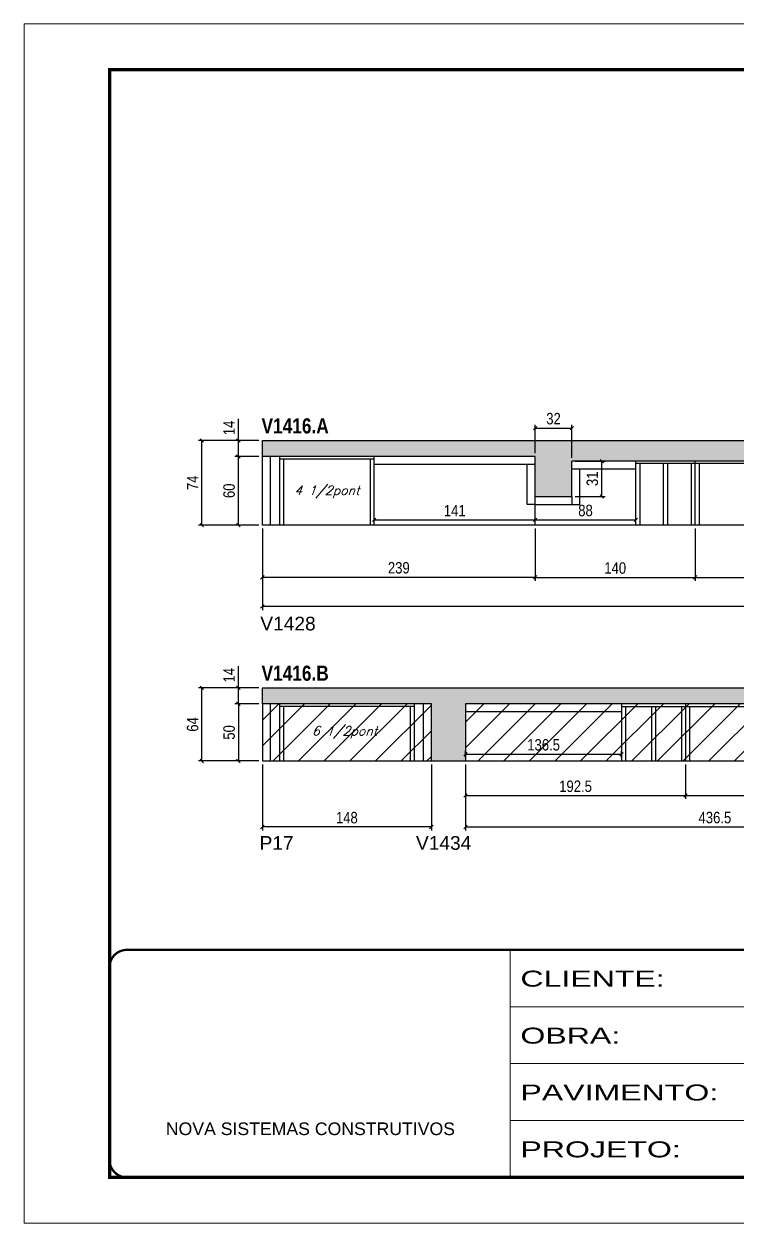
# Model space of a CAD drawing. Extents: x 3309 to 9563, y -2522 to 14608.
# Drawn here: x 3309 to 3934, y 7815 to 8865 of the extents above; entities that cross this region are included whole.
import ezdxf

# ---------------------------------------------------------------- set-up
doc = ezdxf.new("R2010")
doc.units = 0
doc.linetypes.add('CONTINUO', pattern=[0])
doc.linetypes.add('DASHED', pattern=[0.75, 0.5, -0.25])
for name, color, linetype in [('5', 5, 'Continuous'), ('COTA', 241, 'Continuous'), ('NOMENCLATURA', 7, 'Continuous'), ('Painéis', 200, 'Continuous'), ('SARR_2.2x7', 40, 'Continuous'), ('SARR_3.5x7', 81, 'Continuous'), ('texto', 7, 'Continuous')]:
    doc.layers.add(name, color=color, linetype=linetype)
for name, color, linetype, lineweight in [('Folhas', 255, 'Continuous', 9), ('Hachura', 251, 'Continuous', 9), ('SARRAFO DE PRESSAO', 251, 'DASHED', 9)]:
    doc.layers.add(name, color=color, linetype=linetype, lineweight=lineweight)
doc.styles.add('ARIAL', font='arial.ttf')
doc.styles.add('COTA TECNICA', font='techl___.ttf', dxfattribs={"height": 10})
doc.styles.add('Romans', font='romans.shx')
doc.styles.get("Standard").update_dxf_attribs({"font": 'arial.ttf'})
doc.styles.add('TECNICA', font='techb___.ttf', dxfattribs={"height": 10})
doc.styles.add('Tecnologia', font='')
doc.styles.get('Tecnologia').set_extended_font_data('Forgotten Futurist')
doc.dimstyles.new('PAINEL', dxfattribs={"dimtxt": 10, "dimasz": 3, "dimexe": 3, "dimexo": 3, "dimgap": 3, "dimtad": 1, "dimdec": 1, "dimzin": 12, "dimdsep": 46, "dimtxsty": 'COTA TECNICA', "dimblk1": 'OBLIQUE', "dimblk2": 'OBLIQUE', "dimsah": 1, "dimcen": 0.9, "dimclrd": 4, "dimclre": 4, "dimclrt": 240, "dimadec": 1, "dimazin": 3, "dimtfac": 1, "dimtdec": 1, "dimtmove": 0, "dimatfit": 3, "dimfxl": 1, "dimtolj": 1, "dimtzin": 12, "dimarcsym": 0})

# ---------------------------------------------------------------- blocks, each defined once
blk = doc.blocks.new('9999999999')
at = {"color": 30, "linetype": 'CONTINUO'}
for p, q in [((98564.6, 34230.2), (98564.6, 34429.4)), ((98564.6, 34379.6), (99584, 34379.6)), ((98564.6, 34329.8), (99488, 34329.8)), ((98564.6, 34280), (99488, 34280))]:
    blk.add_line(p, q, dxfattribs=at)
at = {"color": 30, "linetype": 'CONTINUO', "const_width": 2}
blk.add_lwpolyline([(99584, 34230.2), (99584, 34414.4, 0.414214), (99569, 34429.4), (98229, 34429.4, 0.414214), (98214, 34414.4), (98214, 34245.2, 0.414214), (98229, 34230.2), (99584, 34230.2)], format="xyb", dxfattribs=at)
at = {"layer": 'Folhas'}
blk.add_lwpolyline([(98139, 34190.2), (99624, 34190.2), (99624, 35240.2), (98139, 35240.2)], close=True, dxfattribs=at)
at = {"layer": 'Folhas', "color": 30, "const_width": 3}
blk.add_lwpolyline([(98214, 34230.2), (99584, 34230.2), (99584, 35200.2), (98214, 35200.2)], close=True, dxfattribs=at)
at = {"color": 7, "linetype": 'Continuous', "ltscale": 5, "style": 'ARIAL'}
blk.add_text('NOVA SISTEMAS CONSTRUTIVOS', height=11.059, dxfattribs=at).set_placement((98263.2, 34267.2))
at = {"layer": 'Folhas', "color": 7, "style": 'Tecnologia', "width": 1.5}
for s, p in [('CLIENTE:', (98573.7, 34397.2)), ('OBRA:', (98573.7, 34347.3)), ('PAVIMENTO:', (98573.7, 34297.5)), ('PROJETO:', (98573.7, 34247.7))]:
    blk.add_text(s, height=14, dxfattribs=at).set_placement(p)
blk = doc.blocks.new('_Oblique')
at = {"color": 0, "linetype": 'ByBlock', "lineweight": -2}
blk.add_line((-0.5, -0.5), (0.5, 0.5), dxfattribs=at)
blk = doc.blocks.new('*D2123')
at = {"layer": 'COTA', "color": 4, "linetype": 'ByBlock', "lineweight": -2, "transparency": 16777216}
for p, q in [((3518.1, 8423.2), (3518.1, 8377.4)), ((3757.1, 8423.2), (3757.1, 8377.4)), ((3757.1, 8380.4), (3518.1, 8380.4))]:
    blk.add_line(p, q, dxfattribs=at)
at = {"layer": 'Defpoints', "color": 0, "linetype": 'ByBlock', "transparency": 16777216}
for p in [(3518.1, 8426.2), (3757.1, 8426.2), (3518.1, 8380.4)]:
    blk.add_point(p, dxfattribs=at)
at = {"layer": 'COTA', "color": 4, "linetype": 'ByBlock', "lineweight": -2, "transparency": 16777216, "xscale": 3, "yscale": 3, "zscale": 3, "rotation": 180}
blk.add_blockref('_Oblique', (3518.1, 8380.4), dxfattribs=at)
at = {"layer": 'COTA', "color": 4, "linetype": 'ByBlock', "lineweight": -2, "transparency": 16777216, "xscale": 3, "yscale": 3, "zscale": 3}
blk.add_blockref('_Oblique', (3757.1, 8380.4), dxfattribs=at)
at = {"layer": 'COTA', "color": 240, "linetype": 'ByBlock', "transparency": 16777216, "insert": (3637.6, 8388.7), "char_height": 10, "attachment_point": 5, "style": 'COTA TECNICA'}
blk.add_mtext('\\A1;239', dxfattribs=at)
blk = doc.blocks.new('*D2124')
at = {"layer": 'COTA', "color": 4, "lineweight": -2, "transparency": 16777216}
for p, q in [((3757.1, 8423.2), (3757.1, 8377.4)), ((3897.1, 8423.2), (3897.1, 8377.4)), ((3757.1, 8380.4), (3897.1, 8380.4))]:
    blk.add_line(p, q, dxfattribs=at)
at = {"layer": 'Defpoints', "color": 0, "transparency": 16777216}
for p in [(3757.1, 8426.2, 0), (3897.1, 8426.2, 0), (3897.1, 8380.4)]:
    blk.add_point(p, dxfattribs=at)
at = {"layer": 'COTA', "color": 4, "lineweight": -2, "transparency": 16777216, "xscale": 3, "yscale": 3, "zscale": 3, "rotation": 180}
blk.add_blockref('_Oblique', (3757.1, 8380.4), dxfattribs=at)
at = {"layer": 'COTA', "color": 4, "lineweight": -2, "transparency": 16777216, "xscale": 3, "yscale": 3, "zscale": 3}
blk.add_blockref('_Oblique', (3897.1, 8380.4), dxfattribs=at)
at = {"layer": 'COTA', "color": 240, "transparency": 16777216, "insert": (3827.1, 8388.5), "char_height": 10, "attachment_point": 5, "style": 'COTA TECNICA'}
blk.add_mtext('\\A1;140', dxfattribs=at)
blk = doc.blocks.new('*D2126')
at = {"layer": 'COTA', "color": 4, "lineweight": -2, "transparency": 16777216}
for p, q in [((4629.1, 8433.2), (4629.1, 8351.8)), ((3518.1, 8423.2), (3518.1, 8351.8)), ((4629.1, 8354.8), (3518.1, 8354.8))]:
    blk.add_line(p, q, dxfattribs=at)
at = {"layer": 'Defpoints', "color": 0, "transparency": 16777216}
for p in [(4629.1, 8436.2, 0), (3518.1, 8426.2, 0), (3518.1, 8354.8)]:
    blk.add_point(p, dxfattribs=at)
at = {"layer": 'COTA', "color": 4, "lineweight": -2, "transparency": 16777216, "xscale": 3, "yscale": 3, "zscale": 3, "rotation": 180}
blk.add_blockref('_Oblique', (3518.1, 8354.8), dxfattribs=at)
at = {"layer": 'COTA', "color": 4, "lineweight": -2, "transparency": 16777216, "xscale": 3, "yscale": 3, "zscale": 3}
blk.add_blockref('_Oblique', (4629.1, 8354.8), dxfattribs=at)
at = {"layer": 'COTA', "color": 240, "transparency": 16777216, "insert": (4073.6, 8362.8), "char_height": 10, "attachment_point": 5, "style": 'COTA TECNICA'}
blk.add_mtext('\\A1;1111', dxfattribs=at)
blk = doc.blocks.new('*D2127')
at = {"layer": 'COTA', "color": 4, "lineweight": -2, "transparency": 16777216}
for p, q in [((3515.1, 8486.2), (3494.1, 8486.2)), ((3497.1, 8426.2), (3497.1, 8486.2)), ((3515.1, 8426.2), (3494.1, 8426.2))]:
    blk.add_line(p, q, dxfattribs=at)
at = {"layer": 'Defpoints', "color": 0, "transparency": 16777216}
for p in [(3497.1, 8486.2), (3518.1, 8486.2), (3518.1, 8426.2)]:
    blk.add_point(p, dxfattribs=at)
at = {"layer": 'COTA', "color": 4, "lineweight": -2, "transparency": 16777216, "xscale": 3, "yscale": 3, "zscale": 3}
for p, rotation in [((3497.1, 8486.2), 90), ((3497.1, 8426.2), 270)]:
    blk.add_blockref('_Oblique', p, dxfattribs=dict(at, rotation=rotation))
at = {"layer": 'COTA', "color": 240, "transparency": 16777216, "insert": (3489, 8456.2), "char_height": 10, "attachment_point": 5, "rotation": 90, "style": 'COTA TECNICA'}
blk.add_mtext('\\A1;60', dxfattribs=at)
blk = doc.blocks.new('*D2128')
at = {"layer": 'COTA', "color": 4, "lineweight": -2, "transparency": 16777216}
for p, q in [((3497.1, 8500.2), (3497.1, 8519.3)), ((3515.1, 8500.2), (3494.1, 8500.2)), ((3497.1, 8486.2), (3497.1, 8500.2)), ((3515.1, 8486.2), (3494.1, 8486.2))]:
    blk.add_line(p, q, dxfattribs=at)
at = {"layer": 'Defpoints', "color": 0, "transparency": 16777216}
for p in [(3497.1, 8500.2), (3518.1, 8500.2), (3518.1, 8486.2)]:
    blk.add_point(p, dxfattribs=at)
at = {"layer": 'COTA', "color": 4, "lineweight": -2, "transparency": 16777216, "xscale": 3, "yscale": 3, "zscale": 3}
for p, rotation in [((3497.1, 8500.2), 90), ((3497.1, 8486.2), 270)]:
    blk.add_blockref('_Oblique', p, dxfattribs=dict(at, rotation=rotation))
at = {"layer": 'COTA', "color": 240, "transparency": 16777216, "insert": (3489, 8511.3), "char_height": 10, "attachment_point": 5, "rotation": 90, "style": 'COTA TECNICA'}
blk.add_mtext('\\A1;14', dxfattribs=at)
blk = doc.blocks.new('*D2129')
at = {"layer": 'COTA', "color": 4, "lineweight": -2, "transparency": 16777216}
for p, q in [((3515.1, 8500.2), (3462.2, 8500.2)), ((3465.2, 8426.2), (3465.2, 8500.2)), ((3515.1, 8426.2), (3462.2, 8426.2))]:
    blk.add_line(p, q, dxfattribs=at)
at = {"layer": 'Defpoints', "color": 0, "transparency": 16777216}
for p in [(3465.2, 8500.2), (3518.1, 8500.2), (3518.1, 8426.2)]:
    blk.add_point(p, dxfattribs=at)
at = {"layer": 'COTA', "color": 4, "lineweight": -2, "transparency": 16777216, "xscale": 3, "yscale": 3, "zscale": 3}
for p, rotation in [((3465.2, 8500.2), 90), ((3465.2, 8426.2), 270)]:
    blk.add_blockref('_Oblique', p, dxfattribs=dict(at, rotation=rotation))
at = {"layer": 'COTA', "color": 240, "transparency": 16777216, "insert": (3457.1, 8463.2), "char_height": 10, "attachment_point": 5, "rotation": 90, "style": 'COTA TECNICA'}
blk.add_mtext('\\A1;74', dxfattribs=at)
blk = doc.blocks.new('*D2130')
at = {"layer": 'COTA', "color": 4, "lineweight": -2, "transparency": 16777216}
for p, q in [((3757.1, 8489.2), (3757.1, 8514.1)), ((3757.1, 8511.1), (3789.1, 8511.1)), ((3789.1, 8485.2), (3789.1, 8514.1))]:
    blk.add_line(p, q, dxfattribs=at)
at = {"layer": 'Defpoints', "color": 0, "transparency": 16777216}
for p in [(3789.1, 8511.1), (3757.1, 8486.2), (3789.1, 8482.2)]:
    blk.add_point(p, dxfattribs=at)
at = {"layer": 'COTA', "color": 4, "lineweight": -2, "transparency": 16777216, "xscale": 3, "yscale": 3, "zscale": 3, "rotation": 180}
blk.add_blockref('_Oblique', (3757.1, 8511.1), dxfattribs=at)
at = {"layer": 'COTA', "color": 4, "lineweight": -2, "transparency": 16777216, "xscale": 3, "yscale": 3, "zscale": 3}
blk.add_blockref('_Oblique', (3789.1, 8511.1), dxfattribs=at)
at = {"layer": 'COTA', "color": 240, "transparency": 16777216, "insert": (3773.1, 8519.3), "char_height": 10, "attachment_point": 5, "style": 'COTA TECNICA'}
blk.add_mtext('\\A1;32', dxfattribs=at)
blk = doc.blocks.new('*D2131')
at = {"layer": 'COTA', "color": 4, "lineweight": -2, "transparency": 16777216}
for p, q in [((3616.1, 8429.2), (3616.1, 8433.8)), ((3757.1, 8429.2), (3757.1, 8433.8)), ((3616.1, 8430.8), (3757.1, 8430.8))]:
    blk.add_line(p, q, dxfattribs=at)
at = {"layer": 'Defpoints', "color": 0, "transparency": 16777216}
for p in [(3616.1, 8426.2), (3757.1, 8430.8), (3757.1, 8426.2)]:
    blk.add_point(p, dxfattribs=at)
at = {"layer": 'COTA', "color": 4, "lineweight": -2, "transparency": 16777216, "xscale": 3, "yscale": 3, "zscale": 3, "rotation": 180}
blk.add_blockref('_Oblique', (3616.1, 8430.8), dxfattribs=at)
at = {"layer": 'COTA', "color": 4, "lineweight": -2, "transparency": 16777216, "xscale": 3, "yscale": 3, "zscale": 3}
blk.add_blockref('_Oblique', (3757.1, 8430.8), dxfattribs=at)
at = {"layer": 'COTA', "color": 240, "transparency": 16777216, "insert": (3686.6, 8438.8), "char_height": 10, "attachment_point": 5, "style": 'COTA TECNICA'}
blk.add_mtext('\\A1;141', dxfattribs=at)
blk = doc.blocks.new('*D2132')
at = {"layer": 'COTA', "color": 4, "lineweight": -2, "transparency": 16777216}
for p, q in [((3792.1, 8482.2), (3818.3, 8482.2)), ((3815.3, 8451.2), (3815.3, 8482.2)), ((3792.1, 8451.2), (3818.3, 8451.2))]:
    blk.add_line(p, q, dxfattribs=at)
at = {"layer": 'Defpoints', "color": 0, "transparency": 16777216}
for p in [(3789.1, 8482.2), (3815.3, 8482.2), (3789.1, 8451.2)]:
    blk.add_point(p, dxfattribs=at)
at = {"layer": 'COTA', "color": 4, "lineweight": -2, "transparency": 16777216, "xscale": 3, "yscale": 3, "zscale": 3}
for p, rotation in [((3815.3, 8482.2), 90), ((3815.3, 8451.2), 270)]:
    blk.add_blockref('_Oblique', p, dxfattribs=dict(at, rotation=rotation))
at = {"layer": 'COTA', "color": 240, "transparency": 16777216, "insert": (3807.1, 8466.7), "char_height": 10, "attachment_point": 5, "rotation": 90, "style": 'COTA TECNICA'}
blk.add_mtext('\\A1;31', dxfattribs=at)
blk = doc.blocks.new('*D2133')
at = {"layer": 'COTA', "color": 4, "lineweight": -2, "transparency": 16777216}
for p, q in [((3757.1, 8429.2), (3757.1, 8433.8)), ((3845.1, 8429.2), (3845.1, 8433.8)), ((3757.1, 8430.8), (3845.1, 8430.8))]:
    blk.add_line(p, q, dxfattribs=at)
at = {"layer": 'Defpoints', "color": 0, "transparency": 16777216}
for p in [(3757.1, 8426.2), (3845.1, 8430.8), (3845.1, 8426.2)]:
    blk.add_point(p, dxfattribs=at)
at = {"layer": 'COTA', "color": 4, "lineweight": -2, "transparency": 16777216, "xscale": 3, "yscale": 3, "zscale": 3, "rotation": 180}
blk.add_blockref('_Oblique', (3757.1, 8430.8), dxfattribs=at)
at = {"layer": 'COTA', "color": 4, "lineweight": -2, "transparency": 16777216, "xscale": 3, "yscale": 3, "zscale": 3}
blk.add_blockref('_Oblique', (3845.1, 8430.8), dxfattribs=at)
at = {"layer": 'COTA', "color": 240, "transparency": 16777216, "insert": (3801.1, 8438.9), "char_height": 10, "attachment_point": 5, "style": 'COTA TECNICA'}
blk.add_mtext('\\A1;88', dxfattribs=at)
blk = doc.blocks.new('*D2134')
at = {"layer": 'COTA', "color": 4, "lineweight": -2, "transparency": 16777216}
for p, q in [((4141.1, 8433.2), (4141.1, 8377.4)), ((3897.1, 8423.2), (3897.1, 8377.4)), ((3897.1, 8380.4), (4141.1, 8380.4))]:
    blk.add_line(p, q, dxfattribs=at)
at = {"layer": 'Defpoints', "color": 0, "transparency": 16777216}
for p in [(4141.1, 8436.2), (3897.1, 8426.2), (4141.1, 8380.4)]:
    blk.add_point(p, dxfattribs=at)
at = {"layer": 'COTA', "color": 4, "lineweight": -2, "transparency": 16777216, "xscale": 3, "yscale": 3, "zscale": 3, "rotation": 180}
blk.add_blockref('_Oblique', (3897.1, 8380.4), dxfattribs=at)
at = {"layer": 'COTA', "color": 4, "lineweight": -2, "transparency": 16777216, "xscale": 3, "yscale": 3, "zscale": 3}
blk.add_blockref('_Oblique', (4141.1, 8380.4), dxfattribs=at)
at = {"layer": 'COTA', "color": 240, "transparency": 16777216, "insert": (4019.1, 8388.5), "char_height": 10, "attachment_point": 5, "style": 'COTA TECNICA'}
blk.add_mtext('\\A1;244', dxfattribs=at)
blk = doc.blocks.new('*D2149')
at = {"layer": 'COTA', "color": 4, "lineweight": -2, "transparency": 16777216}
for p, q in [((3518.1, 8216.6), (3518.1, 8158.8)), ((3666.1, 8216.6), (3666.1, 8158.8)), ((3666.1, 8161.8), (3518.1, 8161.8))]:
    blk.add_line(p, q, dxfattribs=at)
at = {"layer": 'Defpoints', "color": 0, "transparency": 16777216}
for p in [(3518.1, 8219.6), (3666.1, 8219.6), (3518.1, 8161.8)]:
    blk.add_point(p, dxfattribs=at)
at = {"layer": 'COTA', "color": 4, "lineweight": -2, "transparency": 16777216, "xscale": 3, "yscale": 3, "zscale": 3, "rotation": 180}
blk.add_blockref('_Oblique', (3518.1, 8161.8), dxfattribs=at)
at = {"layer": 'COTA', "color": 4, "lineweight": -2, "transparency": 16777216, "xscale": 3, "yscale": 3, "zscale": 3}
blk.add_blockref('_Oblique', (3666.1, 8161.8), dxfattribs=at)
at = {"layer": 'COTA', "color": 240, "transparency": 16777216, "insert": (3592.1, 8169.9), "char_height": 10, "attachment_point": 5, "style": 'COTA TECNICA'}
blk.add_mtext('\\A1;148', dxfattribs=at)
blk = doc.blocks.new('*D2143')
at = {"layer": 'COTA', "color": 4, "lineweight": -2, "transparency": 16777216}
for p, q in [((3515.1, 8269.6), (3494.1, 8269.6)), ((3497.1, 8269.6), (3497.1, 8219.6)), ((3515.1, 8219.6), (3494.1, 8219.6))]:
    blk.add_line(p, q, dxfattribs=at)
at = {"layer": 'Defpoints', "color": 0, "transparency": 16777216}
for p in [(3518.1, 8269.6, 0), (3497.1, 8219.6), (3518.1, 8219.6, 0)]:
    blk.add_point(p, dxfattribs=at)
at = {"layer": 'COTA', "color": 4, "lineweight": -2, "transparency": 16777216, "xscale": 3, "yscale": 3, "zscale": 3}
for p, rotation in [((3497.1, 8269.6), 90), ((3497.1, 8219.6), 270)]:
    blk.add_blockref('_Oblique', p, dxfattribs=dict(at, rotation=rotation))
at = {"layer": 'COTA', "color": 240, "transparency": 16777216, "insert": (3489, 8244.6), "char_height": 10, "attachment_point": 5, "rotation": 90, "style": 'COTA TECNICA'}
blk.add_mtext('\\A1;50', dxfattribs=at)
blk = doc.blocks.new('*D2144')
at = {"layer": 'COTA', "color": 4, "lineweight": -2, "transparency": 16777216}
for p, q in [((3497.1, 8283.6), (3497.1, 8302.7)), ((3515.1, 8283.6), (3494.1, 8283.6)), ((3497.1, 8269.6), (3497.1, 8283.6)), ((3515.1, 8269.6), (3494.1, 8269.6))]:
    blk.add_line(p, q, dxfattribs=at)
at = {"layer": 'Defpoints', "color": 0, "transparency": 16777216}
for p in [(3497.1, 8283.6), (3518.1, 8283.6, 0), (3518.1, 8269.6, 0)]:
    blk.add_point(p, dxfattribs=at)
at = {"layer": 'COTA', "color": 4, "lineweight": -2, "transparency": 16777216, "xscale": 3, "yscale": 3, "zscale": 3}
for p, rotation in [((3497.1, 8283.6), 90), ((3497.1, 8269.6), 270)]:
    blk.add_blockref('_Oblique', p, dxfattribs=dict(at, rotation=rotation))
at = {"layer": 'COTA', "color": 240, "transparency": 16777216, "insert": (3489, 8294.7), "char_height": 10, "attachment_point": 5, "rotation": 90, "style": 'COTA TECNICA'}
blk.add_mtext('\\A1;14', dxfattribs=at)
blk = doc.blocks.new('*D2145')
at = {"layer": 'COTA', "color": 4, "lineweight": -2, "transparency": 16777216}
for p, q in [((3515.1, 8283.6), (3462.2, 8283.6)), ((3465.2, 8219.6), (3465.2, 8283.6)), ((3515.1, 8219.6), (3462.2, 8219.6))]:
    blk.add_line(p, q, dxfattribs=at)
at = {"layer": 'Defpoints', "color": 0, "transparency": 16777216}
for p in [(3465.2, 8283.6), (3518.1, 8283.6, 0), (3518.1, 8219.6, 0)]:
    blk.add_point(p, dxfattribs=at)
at = {"layer": 'COTA', "color": 4, "lineweight": -2, "transparency": 16777216, "xscale": 3, "yscale": 3, "zscale": 3}
for p, rotation in [((3465.2, 8283.6), 90), ((3465.2, 8219.6), 270)]:
    blk.add_blockref('_Oblique', p, dxfattribs=dict(at, rotation=rotation))
at = {"layer": 'COTA', "color": 240, "transparency": 16777216, "insert": (3457.1, 8251.6), "char_height": 10, "attachment_point": 5, "rotation": 90, "style": 'COTA TECNICA'}
blk.add_mtext('\\A1;64', dxfattribs=at)
blk = doc.blocks.new('*D2146')
at = {"layer": 'COTA', "color": 4, "lineweight": -2, "transparency": 16777216}
for p, q in [((3696.1, 8216.6), (3696.1, 8158.8)), ((4132.6, 8206.6), (4132.6, 8158.8)), ((3696.1, 8161.8), (4132.6, 8161.8))]:
    blk.add_line(p, q, dxfattribs=at)
at = {"layer": 'Defpoints', "color": 0, "transparency": 16777216}
for p in [(3696.1, 8219.6), (4132.6, 8209.6), (4132.6, 8161.8)]:
    blk.add_point(p, dxfattribs=at)
at = {"layer": 'COTA', "color": 4, "lineweight": -2, "transparency": 16777216, "xscale": 3, "yscale": 3, "zscale": 3, "rotation": 180}
blk.add_blockref('_Oblique', (3696.1, 8161.8), dxfattribs=at)
at = {"layer": 'COTA', "color": 4, "lineweight": -2, "transparency": 16777216, "xscale": 3, "yscale": 3, "zscale": 3}
blk.add_blockref('_Oblique', (4132.6, 8161.8), dxfattribs=at)
at = {"layer": 'COTA', "color": 240, "transparency": 16777216, "insert": (3914.4, 8170), "char_height": 10, "attachment_point": 5, "style": 'COTA TECNICA'}
blk.add_mtext('\\A1;436.5', dxfattribs=at)
blk = doc.blocks.new('*D2147')
at = {"layer": 'COTA', "color": 4, "lineweight": -2, "transparency": 16777216}
for p, q in [((3696.1, 8216.6), (3696.1, 8186.3)), ((3888.6, 8216.6), (3888.6, 8186.3)), ((3696.1, 8189.3), (3888.6, 8189.3))]:
    blk.add_line(p, q, dxfattribs=at)
at = {"layer": 'Defpoints', "color": 0, "transparency": 16777216}
for p in [(3696.1, 8219.6), (3888.6, 8219.6), (3888.6, 8189.3)]:
    blk.add_point(p, dxfattribs=at)
at = {"layer": 'COTA', "color": 4, "lineweight": -2, "transparency": 16777216, "xscale": 3, "yscale": 3, "zscale": 3, "rotation": 180}
blk.add_blockref('_Oblique', (3696.1, 8189.3), dxfattribs=at)
at = {"layer": 'COTA', "color": 4, "lineweight": -2, "transparency": 16777216, "xscale": 3, "yscale": 3, "zscale": 3}
blk.add_blockref('_Oblique', (3888.6, 8189.3), dxfattribs=at)
at = {"layer": 'COTA', "color": 240, "transparency": 16777216, "insert": (3792.4, 8197.4), "char_height": 10, "attachment_point": 5, "style": 'COTA TECNICA'}
blk.add_mtext('\\A1;192.5', dxfattribs=at)
blk = doc.blocks.new('*D2148')
at = {"layer": 'COTA', "color": 4, "lineweight": -2, "transparency": 16777216}
for p, q in [((3888.6, 8216.6), (3888.6, 8186.3)), ((4132.6, 8206.6), (4132.6, 8186.3)), ((3888.6, 8189.3), (4132.6, 8189.3))]:
    blk.add_line(p, q, dxfattribs=at)
at = {"layer": 'Defpoints', "color": 0, "transparency": 16777216}
for p in [(3888.6, 8219.6), (4132.6, 8209.6), (4132.6, 8189.3)]:
    blk.add_point(p, dxfattribs=at)
at = {"layer": 'COTA', "color": 4, "lineweight": -2, "transparency": 16777216, "xscale": 3, "yscale": 3, "zscale": 3, "rotation": 180}
blk.add_blockref('_Oblique', (3888.6, 8189.3), dxfattribs=at)
at = {"layer": 'COTA', "color": 4, "lineweight": -2, "transparency": 16777216, "xscale": 3, "yscale": 3, "zscale": 3}
blk.add_blockref('_Oblique', (4132.6, 8189.3), dxfattribs=at)
at = {"layer": 'COTA', "color": 240, "transparency": 16777216, "insert": (4010.6, 8197.4), "char_height": 10, "attachment_point": 5, "style": 'COTA TECNICA'}
blk.add_mtext('\\A1;244', dxfattribs=at)
blk = doc.blocks.new('*D2150')
at = {"layer": 'COTA', "color": 4, "lineweight": -2, "transparency": 16777216}
for p, q in [((3696.1, 8222.6), (3696.1, 8228.5)), ((3696.1, 8225.5), (3832.6, 8225.5)), ((3832.6, 8222.6), (3832.6, 8228.5))]:
    blk.add_line(p, q, dxfattribs=at)
at = {"layer": 'Defpoints', "color": 0, "transparency": 16777216}
for p in [(3832.6, 8225.5), (3696.1, 8219.6, 0), (3832.6, 8219.6, 0)]:
    blk.add_point(p, dxfattribs=at)
at = {"layer": 'COTA', "color": 4, "lineweight": -2, "transparency": 16777216, "xscale": 3, "yscale": 3, "zscale": 3, "rotation": 180}
blk.add_blockref('_Oblique', (3696.1, 8225.5), dxfattribs=at)
at = {"layer": 'COTA', "color": 4, "lineweight": -2, "transparency": 16777216, "xscale": 3, "yscale": 3, "zscale": 3}
blk.add_blockref('_Oblique', (3832.6, 8225.5), dxfattribs=at)
at = {"layer": 'COTA', "color": 240, "transparency": 16777216, "insert": (3764.4, 8233.7), "char_height": 10, "attachment_point": 5, "style": 'COTA TECNICA'}
blk.add_mtext('\\A1;136.5', dxfattribs=at)

msp = doc.modelspace()

# ---------------------------------------------------------------- hatches: boundary and pattern name
at = {"layer": 'COTA'}
h = msp.add_hatch(dxfattribs=at)
h.set_pattern_fill('AR-CONC', color=256, scale=0.03)
h.paths.add_polyline_path([(3789.13, 8482.21), (4629.13, 8482.21), (4629.13, 8500.21), (3518.13, 8500.21), (3518.13, 8486.21), (3757.13, 8486.21), (3757.13, 8451.21), (3789.13, 8451.21)])
h = msp.add_hatch(dxfattribs=at)
h.set_pattern_fill('AR-CONC', color=256, scale=0.03)
h.paths.add_polyline_path([(4162.63, 8269.63), (4559.13, 8269.63), (4559.13, 8283.63), (3518.13, 8283.63), (3518.13, 8269.63), (3666.13, 8269.63), (3666.13, 8219.63), (3696.13, 8219.63), (3696.13, 8269.63), (4132.63, 8269.63), (4132.63, 8219.63), (4132.63, 8209.63), (4162.63, 8209.63)])
at = {"layer": 'Hachura'}
h = msp.add_hatch(dxfattribs=at)
h.set_pattern_fill('ANSI31', color=256, scale=5)
h.paths.add_polyline_path([(4385.13, 8436.21), (4385.13, 8482.21), (4141.13, 8482.21), (4141.13, 8436.21)])
h.paths.add_polyline_path([(4385.13, 8482.21), (4385.13, 8436.21), (4629.13, 8436.21), (4629.13, 8482.21)])
h.paths.add_polyline_path([(3518.13, 8269.63), (3518.13, 8219.63), (3666.13, 8219.63), (3666.13, 8269.63)])
h.paths.add_polyline_path([(3696.13, 8269.63), (3696.13, 8219.63), (3888.63, 8219.63), (3888.63, 8269.63)])
h.paths.add_polyline_path([(3888.63, 8269.63), (3888.63, 8219.63), (4132.63, 8219.63), (4132.63, 8269.63)])

# ---------------------------------------------------------------- linework, layer by layer
at = {"layer": 'COTA'}
for p, q in [((3518.13, 8486.21), (3518.13, 8500.21)), ((3518.13, 8500.21), (4629.13, 8500.21)), ((3757.13, 8444.21), (3750.13, 8444.21)), ((3789.13, 8451.21), (3789.13, 8444.21)), ((3789.13, 8444.21), (3796.13, 8444.21)), ((3518.13, 8269.63, 0), (3518.13, 8283.63, 0)), ((3518.13, 8283.63, 0), (4559.13, 8283.63, 0)), ((3666.13, 8219.63, 0), (3696.13, 8219.63, 0))]:
    msp.add_line(p, q, dxfattribs=at)
at = {"layer": 'Painéis', "linetype": 'ByBlock'}
for p, q in [((3518.13, 8426.21), (3518.13, 8486.21)), ((3757.13, 8486.21), (3518.13, 8486.21)), ((3757.13, 8426.21), (3757.13, 8486.21)), ((4629.13, 8482.21), (3789.13, 8482.21)), ((3789.13, 8451.21), (3789.13, 8482.21)), ((3897.13, 8426.21), (3897.13, 8482.21)), ((3757.13, 8451.21), (3789.13, 8451.21)), ((4028.63, 8426.21), (3518.13, 8426.21)), ((3666.13, 8269.63, 0), (3518.13, 8269.63, 0)), ((3518.13, 8269.63, 0), (3518.13, 8219.63, 0)), ((3666.13, 8219.63, 0), (3666.13, 8269.63, 0)), ((4132.63, 8269.63, 0), (3696.13, 8269.63, 0)), ((3696.13, 8269.63, 0), (3696.13, 8219.63, 0)), ((3888.63, 8269.63, 0), (3888.63, 8219.63, 0)), ((3518.13, 8219.63, 0), (3666.13, 8219.63, 0)), ((3696.13, 8219.63, 0), (4132.63, 8219.63, 0))]:
    msp.add_line(p, q, dxfattribs=at)
at = {"layer": 'SARR_2.2x7', "linetype": 'Continuous'}
for p, q in [((3525.13, 8426.21), (3525.13, 8486.21)), ((3616.13, 8484.01), (3533.13, 8484.01)), ((3757.13, 8479.21), (3616.13, 8479.21)), ((3750.13, 8444.21), (3750.13, 8479.21)), ((3845.13, 8475.21), (3789.13, 8475.21)), ((3796.13, 8444.21), (3796.13, 8475.21)), ((3897.13, 8480.01), (3845.13, 8480.01)), ((4141.13, 8480.01), (3897.13, 8480.01)), ((3757.13, 8444.21), (3789.13, 8444.21)), ((3525.13, 8219.63, 0), (3525.13, 8269.63, 0)), ((3651.13, 8267.43, 0), (3533.13, 8267.43, 0)), ((3659.13, 8219.63, 0), (3659.13, 8269.63, 0)), ((3832.63, 8267.43, 0), (3888.63, 8267.43, 0)), ((3888.63, 8267.43, 0), (4117.63, 8267.43, 0)), ((3832.63, 8262.63, 0), (3696.13, 8262.63, 0))]:
    msp.add_line(p, q, dxfattribs=at)
at = {"layer": 'SARR_3.5x7'}
for p, q in [((3533.13, 8486.21), (3533.13, 8426.21)), ((3536.63, 8484.01), (3536.63, 8426.21)), ((3612.63, 8484.01), (3612.63, 8426.21)), ((3616.13, 8426.21), (3616.13, 8486.21)), ((3845.13, 8426.21), (3845.13, 8482.21)), ((3848.63, 8480.01), (3848.63, 8426.21)), ((3869.26, 8426.21), (3869.26, 8480.01)), ((3872.76, 8480.01), (3872.76, 8426.21)), ((3893.63, 8480.01), (3893.63, 8426.21)), ((3900.63, 8480.01), (3900.63, 8426.21)), ((3533.13, 8269.63, 0), (3533.13, 8219.63, 0)), ((3536.63, 8267.43, 0), (3536.63, 8219.63, 0)), ((3647.63, 8267.43, 0), (3647.63, 8219.63, 0)), ((3651.13, 8269.63, 0), (3651.13, 8219.63, 0)), ((3832.63, 8269.63, 0), (3832.63, 8219.63, 0)), ((3836.13, 8267.43, 0), (3836.13, 8219.63, 0)), ((3858.83, 8267.43, 0), (3858.83, 8219.63, 0)), ((3862.33, 8267.43, 0), (3862.33, 8219.63, 0)), ((3885.13, 8267.43, 0), (3885.13, 8219.63, 0)), ((3892.13, 8267.43, 0), (3892.13, 8219.63, 0))]:
    msp.add_line(p, q, dxfattribs=at)

# ---------------------------------------------------------------- block references
at = {"layer": 'SARRAFO DE PRESSAO', "color": 6, "linetype": 'ByBlock'}
msp.add_blockref('9999999999', (-94829.61, -26375.22), dxfattribs=at)

# ---------------------------------------------------------------- texts
at = {"layer": '5', "linetype": 'Continuous'}
for s, p in [('V1428', (3516.33, 8333.93)), ('P17', (3515.67, 8141.8, 0)), ('V1434', (3652.64, 8141.8, 0))]:
    msp.add_text(s, height=12, rotation=0.00004, dxfattribs=at).set_placement(p)
at = {"layer": 'NOMENCLATURA', "style": 'TECNICA'}
for s, p in [('V1416.A', (3517.41, 8506.45)), ('V1416.B', (3517.41, 8289.86, 0))]:
    msp.add_text(s, height=13.2, dxfattribs=at).set_placement(p)
at = {"layer": 'texto', "color": 2, "char_height": 8, "attachment_point": 5, "style": 'Romans'}
for s, insert in [('{\\Q19;\\C256;4 1/2pont}', (3574.63, 8455.21)), ('{\\Q19;\\C256;6 1/2pont}', (3590.13, 8244.63, 0))]:
    msp.add_mtext(s, dxfattribs=dict(at, insert=insert))

# ---------------------------------------------------------------- dimensions: what is measured, and where the dimension line sits
at = {"layer": 'COTA'}
for base, p1, p2, angle, picture, middle in [((3497.11, 8500.21), (3518.13, 8486.21), (3518.13, 8500.21), 90, '*D2128', (3489.03, 8511.27)), ((3465.2, 8500.21), (3518.13, 8426.21), (3518.13, 8500.21), 90, '*D2129', (3457.12, 8463.21)), ((3497.11, 8486.21), (3518.13, 8426.21), (3518.13, 8486.21), 90, '*D2127', (3489, 8456.21)), ((3815.33, 8482.21), (3789.13, 8451.21), (3789.13, 8482.21), 90, '*D2132', (3807.11, 8466.71)), ((3497.11, 8283.63), (3518.13, 8269.63, 0), (3518.13, 8283.63, 0), 90, '*D2144', (3489.03, 8294.68)), ((3465.2, 8283.63), (3518.13, 8219.63, 0), (3518.13, 8283.63, 0), 90, '*D2145', (3457.09, 8251.63)), ((3497.11, 8219.63), (3518.13, 8269.63, 0), (3518.13, 8219.63, 0), 90, '*D2143', (3489, 8244.63)), ((3518.13, 8161.81, 0), (3666.13, 8219.63, 0), (3518.13, 8219.63, 0), 180, '*D2149', (3592.13, 8169.91, 0)), ((4132.63, 8161.81, 0), (3696.13, 8219.63, 0), (4132.63, 8209.63, 0), 180, '*D2146', (3914.38, 8170.03, 0))]:
    dim = msp.add_linear_dim(base=base, p1=p1, p2=p2, angle=angle, dimstyle='PAINEL', dxfattribs=at)
    dim.commit()
    dim.dimension.update_dxf_attribs({"geometry": picture, "text_midpoint": middle})
for base, p1, p2, picture, middle in [((3789.13, 8511.12), (3757.13, 8486.21), (3789.13, 8482.21), '*D2130', (3773.13, 8519.34)), ((3757.13, 8430.76), (3616.13, 8426.21), (3757.13, 8426.21), '*D2131', (3686.63, 8438.83)), ((3845.13, 8430.76), (3757.13, 8426.21), (3845.13, 8426.21), '*D2133', (3801.13, 8438.86)), ((3518.13, 8354.78, 0), (4629.13, 8436.21), (3518.13, 8426.21), '*D2126', (4073.63, 8362.83, 0)), ((4141.13, 8380.43), (3897.13, 8426.21), (4141.13, 8436.21), '*D2134', (4019.13, 8388.51)), ((3897.13, 8380.43, 0), (3757.13, 8426.21), (3897.13, 8426.21), '*D2124', (3827.13, 8388.54, 0)), ((3832.63, 8225.51), (3696.13, 8219.63, 0), (3832.63, 8219.63, 0), '*D2150', (3764.38, 8233.73)), ((3888.63, 8189.29, 0), (3696.13, 8219.63, 0), (3888.63, 8219.63, 0), '*D2147', (3792.38, 8197.43, 0))]:
    dim = msp.add_linear_dim(base=base, p1=p1, p2=p2, dimstyle='PAINEL', dxfattribs=at)
    dim.commit()
    dim.dimension.update_dxf_attribs({"geometry": picture, "text_midpoint": middle})
at = {"layer": 'COTA', "linetype": 'ByBlock'}
dim = msp.add_linear_dim(base=(3518.13, 8380.43), p1=(3757.13, 8426.21), p2=(3518.13, 8426.21), angle=180, dimstyle='PAINEL', override={"dimtmove": 1}, dxfattribs=at)
dim.commit()
dim.dimension.update_dxf_attribs({"geometry": '*D2123', "text_midpoint": (3637.63, 8388.68)})
at = {"layer": 'COTA'}
dim = msp.add_linear_dim(base=(4132.63, 8189.29, 0), p1=(3888.63, 8219.63, 0), p2=(4132.63, 8209.63, 0), dimstyle='PAINEL', override={"dimtmove": 1}, dxfattribs=at)
dim.commit()
dim.dimension.update_dxf_attribs({"geometry": '*D2148', "text_midpoint": (4010.63, 8197.36, 0)})

doc.saveas('drawing.dxf')
